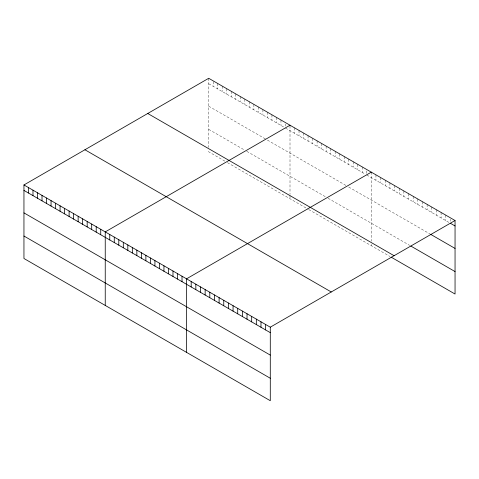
<?xml version="1.0" encoding="UTF-8"?>
<svg xmlns="http://www.w3.org/2000/svg" width="479" height="479" viewBox="0 0 479 479"><rect width="100%" height="100%" fill="white"/><g stroke="black" fill="none" stroke-linecap="round" stroke-linejoin="round"><path stroke-width="0.36" stroke-dasharray="2.4 1.8" d="M208.712 83.741L284.197 127.324M285.49 128.067L365.489 174.254M366.776 175.003L449.236 222.603M208.712 106.206L266.132 139.359M267.426 140.102L347.425 186.289M348.712 187.038L430.04 233.992M208.712 129.354L244.841 150.214M246.775 151.328L326.133 197.144M328.067 198.264L409.683 245.38M224.843 161.13L208.712 151.819L208.712 149.891M227.423 162.621L308.069 209.179M308.716 209.557L389.906 256.433M450.398 219.184L450.398 221.232M445.745 215.137L445.745 220.591M441.093 212.448L441.093 217.903M436.435 209.766L436.435 215.221M431.783 207.078L431.783 212.532M427.13 204.389L427.13 209.844M422.478 201.707L422.478 207.162M417.826 199.019L417.826 204.473M413.173 196.33L413.173 201.785M408.521 193.648L408.521 199.102M403.869 190.959L403.869 196.414M399.211 188.271L399.211 193.726M394.558 185.589L394.558 191.037M389.906 182.9L389.906 188.355M385.254 180.212L385.254 185.666M380.601 177.529L380.601 182.978M375.949 174.841L375.949 180.296M371.297 172.153L371.297 241.194M371.297 244.404L371.297 245.685M366.776 170.913L366.776 173.637M362.262 166.937L362.262 172.392M357.747 164.333L357.747 169.788M353.233 161.722L353.233 167.177M348.712 159.118L348.712 164.572M344.197 156.507L344.197 161.962M339.683 153.903L339.683 159.357M335.168 151.298L335.168 156.747M330.648 148.688L330.648 154.142M326.133 146.083L326.133 151.532M321.619 143.472L321.619 148.927M317.104 140.868L317.104 146.317M312.583 138.257L312.583 143.712M308.069 135.653L308.069 141.107M303.554 133.042L303.554 138.497M299.034 130.438L299.034 135.892M294.519 127.827L294.519 133.282M290.005 125.905L290.005 194.258M290.005 195.54L290.005 198.749M285.49 123.977L285.49 126.025M280.969 120.007L280.969 125.462M276.455 117.397L276.455 122.852M271.94 114.792L271.94 120.247M267.426 112.182L267.426 117.636M262.905 109.577L262.905 115.032M258.391 106.967L258.391 112.421M253.876 104.362L253.876 109.817M249.355 101.758L249.355 107.206M244.841 99.147L244.841 104.602M240.326 96.542L240.326 101.991M235.812 93.932L235.812 99.387M231.291 91.327L231.291 96.776M226.777 88.717L226.777 94.171M222.262 86.112L222.262 91.567M217.747 83.502L217.747 88.956M213.227 81.58L213.227 86.352M208.712 78.287L208.712 147.328"/><path stroke-width="0.72" d="M23.95 184.96L270.288 327.181L270.288 400.713L23.95 258.492L23.95 184.96L208.712 78.287L455.05 220.508L455.05 294.04L391.074 257.103M290.005 125.223L105.242 231.896L105.242 305.422M371.297 172.153L186.535 278.826L186.535 352.358M270.288 327.181L455.05 220.508M450.398 223.28L455.05 225.962M430.621 234.327L455.05 248.427M410.844 246.056L455.05 271.575M147.742 113.487L394.079 255.714M84.921 149.759L331.258 291.98M23.95 190.414L270.288 332.636M23.95 212.88L270.288 355.101M23.95 236.027L270.288 378.248M265.635 324.493L265.635 329.947M260.983 321.81L260.983 327.265M256.331 319.122L256.331 324.576M251.673 316.433L251.673 321.888M247.02 313.751L247.02 319.206M242.368 311.063L242.368 316.517M237.716 308.374L237.716 313.829M233.063 305.692L233.063 311.146M228.411 303.003L228.411 308.458M223.759 300.315L223.759 305.77M219.107 297.633L219.107 303.087M214.448 294.944L214.448 300.399M209.796 292.256L209.796 297.71M205.144 289.573L205.144 295.028M200.491 286.885L200.491 292.34M195.839 284.197L195.839 289.651M191.187 281.514L191.187 286.969M182.014 276.221L182.014 281.67M177.499 273.611L177.499 279.065M172.985 271.006L172.985 276.455M168.47 268.396L168.47 273.85M163.95 265.791L163.95 271.246M159.435 263.181L159.435 268.635M154.921 260.576L154.921 266.031M150.406 257.965L150.406 263.42M145.885 255.361L145.885 260.816M141.371 252.75L141.371 258.205M136.856 250.146L136.856 255.6M132.336 247.535L132.336 252.99M127.821 244.931L127.821 250.385M123.307 242.32L123.307 247.775M118.792 239.716L118.792 245.17M114.271 237.105L114.271 242.56M109.757 234.5L109.757 239.955M100.728 229.285L100.728 234.74M96.207 226.681L96.207 232.129M91.693 224.07L91.693 229.525M87.178 221.466L87.178 226.914M82.657 218.855L82.657 224.31M78.143 216.251L78.143 221.705M73.628 213.64L73.628 219.095M69.114 211.035L69.114 216.49M64.593 208.425L64.593 213.879M60.079 205.82L60.079 211.275M55.564 203.21L55.564 208.664M51.049 200.605L51.049 206.06M46.529 197.995L46.529 203.449M42.014 195.39L42.014 200.845M37.5 192.78L37.5 198.234M32.985 190.175L32.985 195.63M28.465 187.564L28.465 193.019"/></g></svg>
